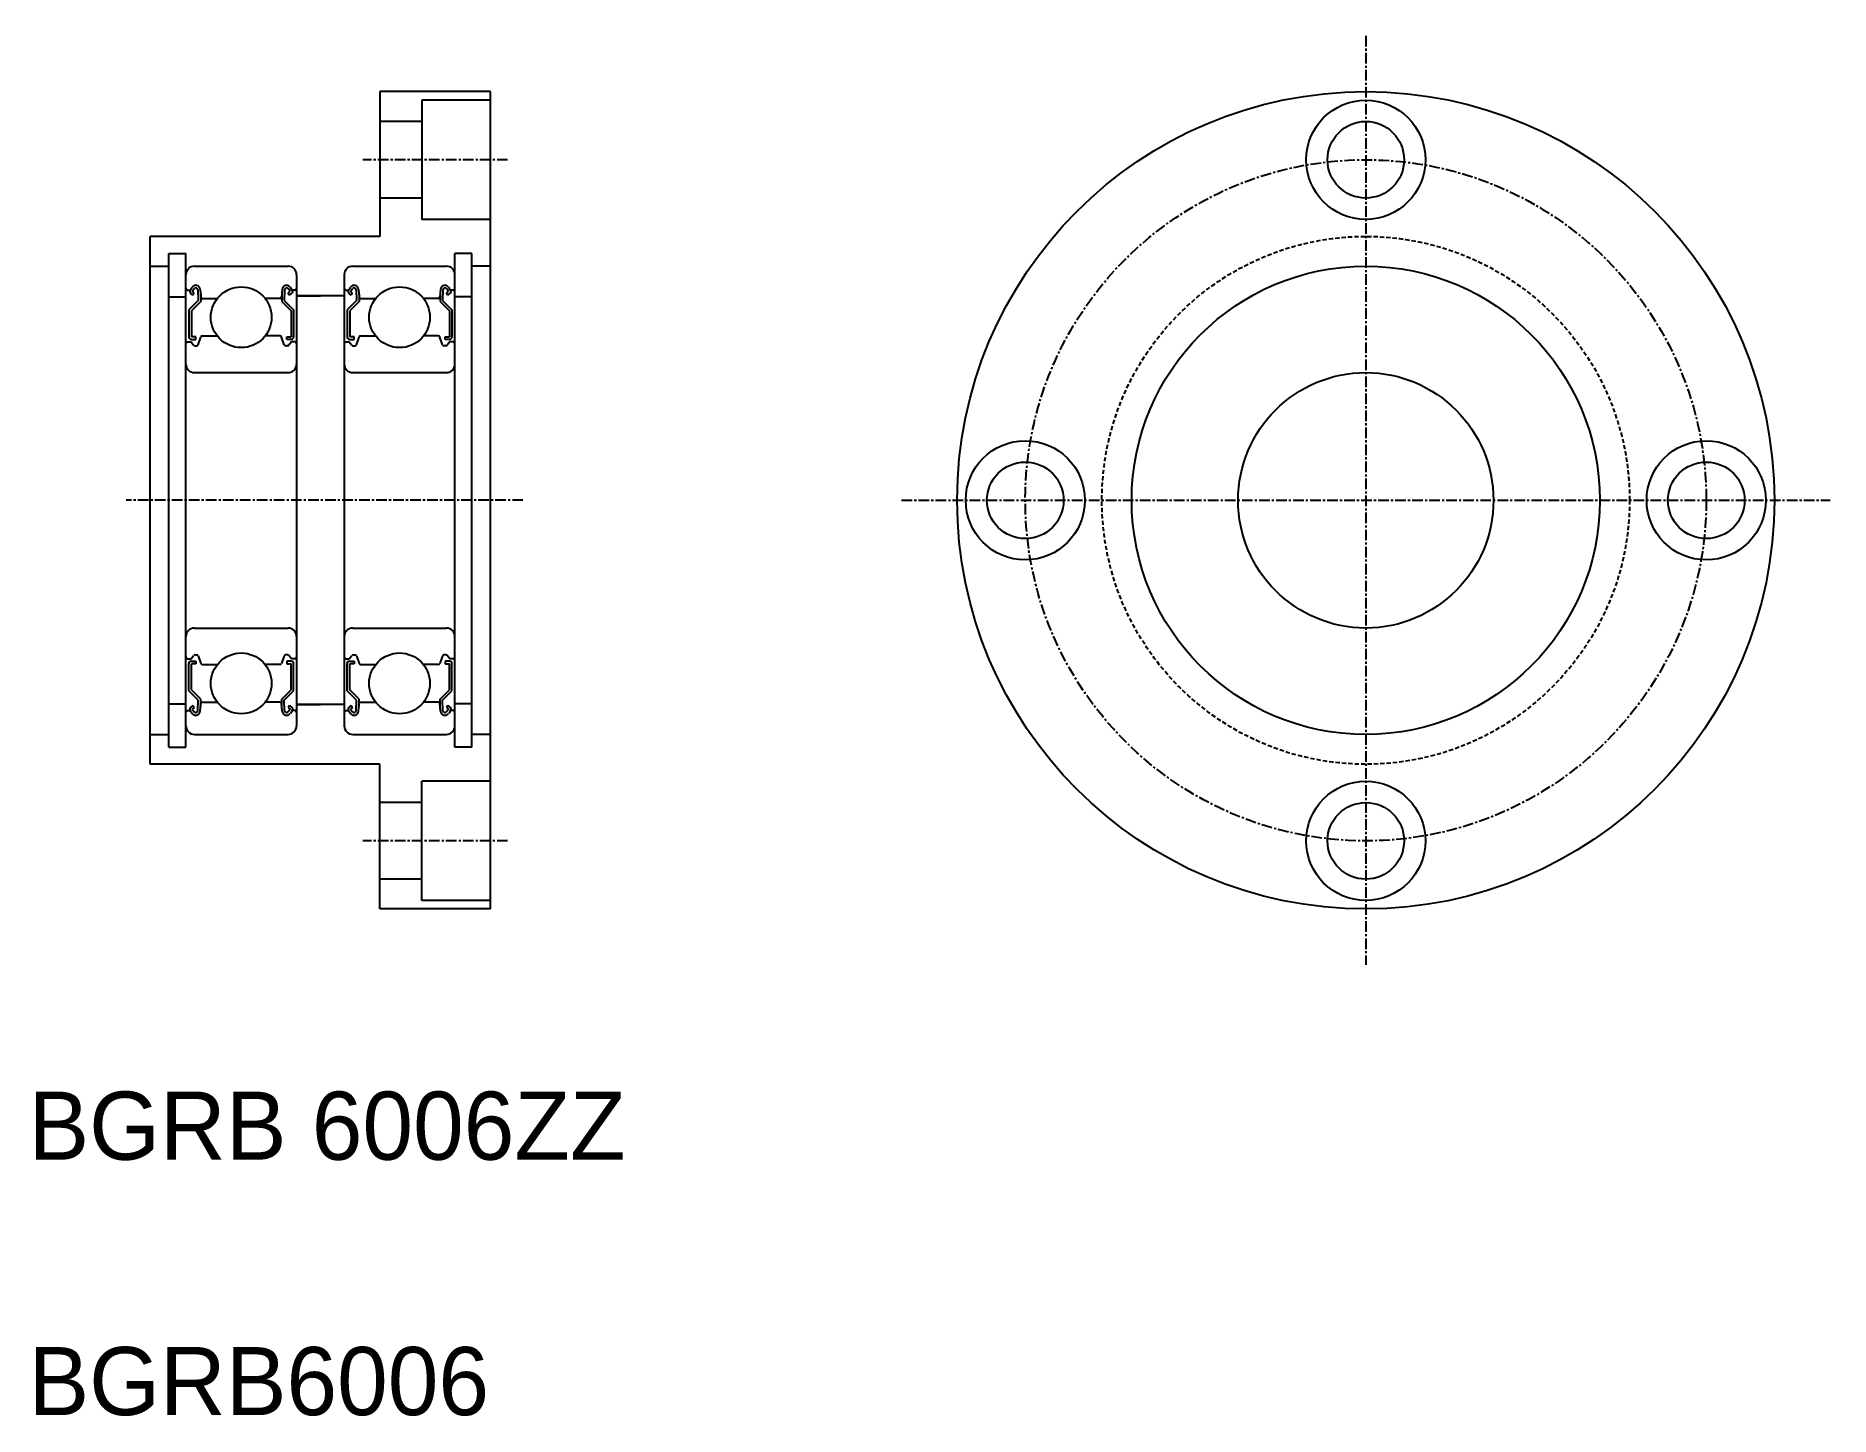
# Model space of a CAD drawing. Extents: x 259 to 469, y 151 to 313.
import ezdxf

# ---------------------------------------------------------------- set-up
doc = ezdxf.new("R2010")
doc.units = 0
doc.linetypes.add('CENTER', pattern=[2, 1.25, -0.25, 0.25, -0.25])
doc.linetypes.add('DASHED', pattern=[0.75, 0.5, -0.25])
doc.layers.get('0').update_dxf_attribs({"linetype": 'CONTINUOUS'})
doc.layers.add('CENTER', color=1, linetype='CENTER')

msp = doc.modelspace()

# ---------------------------------------------------------------- linework, layer by layer
at = {"color": 7, "linetype": 'CONTINUOUS'}
for p, q in [((299.12, 306.83), (299.12, 289.83)), ((312.12, 306.83), (299.12, 306.83)), ((304.02, 305.83), (304.02, 291.83)), ((312.12, 305.83), (304.02, 305.83)), ((305.62, 306.83), (305.62, 306.83)), ((308.87, 306.83), (308.87, 306.83)), ((312.12, 210.83), (312.12, 306.83)), ((304.02, 303.33), (299.12, 303.33)), ((304.02, 294.33), (299.12, 294.33)), ((312.12, 291.83), (304.02, 291.83)), ((272.12, 227.83), (272.12, 289.83)), ((299.12, 289.83), (272.12, 289.83)), ((274.32, 229.83), (274.32, 287.83)), ((274.32, 287.83), (276.32, 287.83)), ((276.32, 229.83), (276.32, 287.83)), ((307.92, 229.83), (307.92, 287.83)), ((309.92, 287.83), (307.92, 287.83)), ((309.92, 229.83), (309.92, 287.83)), ((272.12, 286.33), (274.32, 286.33)), ((277.32, 286.33), (288.32, 286.33)), ((289.32, 285.33), (289.32, 232.33)), ((294.92, 285.33), (294.92, 232.33)), ((295.92, 286.33), (306.92, 286.33)), ((312.12, 286.33), (309.92, 286.33)), ((274.32, 282.73), (276.32, 282.73)), ((276.52, 283.53), (276.82, 283.53)), ((276.82, 283.53), (277.05, 283.86)), ((277.14, 282.94), (276.89, 283.11)), ((277.06, 283.36), (277.29, 283.69)), ((277.31, 283.19), (277.06, 283.36)), ((277.14, 282.94), (277.31, 283.19)), ((277.71, 283.57), (277.76, 282.31)), ((278.01, 283.6), (278.09, 282.71)), ((278.06, 283.05), (278.06, 282.18)), ((278.29, 282.53), (280, 282.53)), ((287.35, 282.53), (285.63, 282.53)), ((287.62, 283.6), (287.55, 282.71)), ((287.58, 283.05), (287.58, 282.18)), ((287.92, 283.57), (287.88, 282.31)), ((288.33, 283.19), (288.57, 283.36)), ((288.5, 282.94), (288.33, 283.19)), ((288.57, 283.36), (288.34, 283.69)), ((288.5, 282.94), (288.74, 283.11)), ((288.82, 283.53), (288.59, 283.86)), ((289.12, 283.53), (288.82, 283.53)), ((294.92, 282.83), (289.32, 282.83)), ((289.32, 282.83), (292.12, 282.83)), ((294.92, 282.83), (292.12, 282.83)), ((295.12, 283.53), (295.42, 283.53)), ((295.42, 283.53), (295.65, 283.86)), ((295.74, 282.94), (295.49, 283.11)), ((295.66, 283.36), (295.89, 283.69)), ((295.91, 283.19), (295.66, 283.36)), ((295.74, 282.94), (295.91, 283.19)), ((296.31, 283.57), (296.36, 282.31)), ((296.61, 283.6), (296.69, 282.71)), ((296.66, 283.05), (296.66, 282.18)), ((296.89, 282.53), (298.6, 282.53)), ((305.95, 282.53), (304.23, 282.53)), ((306.22, 283.6), (306.15, 282.71)), ((306.18, 283.05), (306.18, 282.18)), ((306.52, 283.57), (306.48, 282.31)), ((306.93, 283.19), (307.17, 283.36)), ((307.1, 282.94), (306.93, 283.19)), ((307.17, 283.36), (306.94, 283.69)), ((307.1, 282.94), (307.34, 283.11)), ((307.42, 283.53), (307.19, 283.86)), ((307.72, 283.53), (307.42, 283.53)), ((309.92, 282.73), (307.92, 282.73)), ((277.76, 282.31), (276.66, 281.21)), ((276.66, 281.21), (276.66, 278.03)), ((278.06, 282.18), (276.96, 281.08)), ((276.96, 281.08), (276.96, 278.03)), ((287.58, 282.18), (288.68, 281.08)), ((287.88, 282.31), (288.98, 281.21)), ((288.68, 281.08), (288.68, 278.03)), ((288.98, 281.21), (288.98, 278.03)), ((296.36, 282.31), (295.26, 281.21)), ((295.26, 281.21), (295.26, 278.03)), ((296.66, 282.18), (295.56, 281.08)), ((295.56, 281.08), (295.56, 278.03)), ((306.18, 282.18), (307.28, 281.08)), ((306.48, 282.31), (307.58, 281.21)), ((307.28, 281.08), (307.28, 278.03)), ((307.58, 281.21), (307.58, 278.03)), ((276.52, 277.43), (276.92, 277.43)), ((276.92, 277.43), (277.23, 277.05)), ((277.48, 278.03), (276.96, 278.03)), ((276.96, 277.73), (277.48, 277.73)), ((277.39, 276.98), (277.56, 276.98)), ((277.48, 277.73), (277.48, 278.03)), ((277.75, 277.11), (278.07, 278)), ((278.26, 278.13), (280, 278.13)), ((287.37, 278.13), (285.63, 278.13)), ((287.88, 277.11), (287.56, 278)), ((288.25, 276.98), (288.07, 276.98)), ((288.16, 277.73), (288.16, 278.03)), ((288.16, 278.03), (288.68, 278.03)), ((288.68, 277.73), (288.16, 277.73)), ((288.72, 277.43), (288.4, 277.05)), ((289.12, 277.43), (288.72, 277.43)), ((295.12, 277.43), (295.52, 277.43)), ((295.52, 277.43), (295.83, 277.05)), ((296.08, 278.03), (295.56, 278.03)), ((295.56, 277.73), (296.08, 277.73)), ((295.99, 276.98), (296.16, 276.98)), ((296.08, 277.73), (296.08, 278.03)), ((296.35, 277.11), (296.67, 278)), ((296.86, 278.13), (298.6, 278.13)), ((305.97, 278.13), (304.23, 278.13)), ((306.48, 277.11), (306.16, 278)), ((306.85, 276.98), (306.67, 276.98)), ((306.76, 277.73), (306.76, 278.03)), ((306.76, 278.03), (307.28, 278.03)), ((307.28, 277.73), (306.76, 277.73)), ((307.32, 277.43), (307, 277.05)), ((307.72, 277.43), (307.32, 277.43)), ((277.32, 273.83), (288.32, 273.83)), ((295.92, 273.83), (306.92, 273.83)), ((277.32, 243.83), (288.32, 243.83)), ((295.92, 243.83), (306.92, 243.83)), ((276.92, 240.23), (277.23, 240.61)), ((277.39, 240.68), (277.56, 240.68)), ((277.75, 240.55), (278.07, 239.66)), ((287.88, 240.55), (287.56, 239.66)), ((288.25, 240.68), (288.07, 240.68)), ((288.72, 240.23), (288.4, 240.61)), ((295.52, 240.23), (295.83, 240.61)), ((295.99, 240.68), (296.16, 240.68)), ((296.35, 240.55), (296.67, 239.66)), ((306.48, 240.55), (306.16, 239.66)), ((306.85, 240.68), (306.67, 240.68)), ((307.32, 240.23), (307, 240.61)), ((276.52, 240.23), (276.92, 240.23)), ((276.66, 236.46), (276.66, 239.63)), ((276.96, 239.93), (277.48, 239.93)), ((276.96, 236.58), (276.96, 239.63)), ((277.48, 239.63), (276.96, 239.63)), ((277.48, 239.93), (277.48, 239.63)), ((278.26, 239.53), (280, 239.53)), ((287.37, 239.53), (285.63, 239.53)), ((288.16, 239.93), (288.16, 239.63)), ((288.68, 239.93), (288.16, 239.93)), ((288.16, 239.63), (288.68, 239.63)), ((288.68, 236.58), (288.68, 239.63)), ((289.12, 240.23), (288.72, 240.23)), ((288.98, 236.46), (288.98, 239.63)), ((295.12, 240.23), (295.52, 240.23)), ((295.26, 236.46), (295.26, 239.63)), ((295.56, 239.93), (296.08, 239.93)), ((295.56, 236.58), (295.56, 239.63)), ((296.08, 239.63), (295.56, 239.63)), ((296.08, 239.93), (296.08, 239.63)), ((296.86, 239.53), (298.6, 239.53)), ((305.97, 239.53), (304.23, 239.53)), ((306.76, 239.93), (306.76, 239.63)), ((307.28, 239.93), (306.76, 239.93)), ((306.76, 239.63), (307.28, 239.63)), ((307.28, 236.58), (307.28, 239.63)), ((307.72, 240.23), (307.32, 240.23)), ((307.58, 236.46), (307.58, 239.63)), ((277.76, 235.36), (276.66, 236.46)), ((278.06, 235.48), (276.96, 236.58)), ((287.58, 235.48), (288.68, 236.58)), ((287.88, 235.36), (288.98, 236.46)), ((296.36, 235.36), (295.26, 236.46)), ((296.66, 235.48), (295.56, 236.58)), ((306.18, 235.48), (307.28, 236.58)), ((306.48, 235.36), (307.58, 236.46)), ((274.32, 234.93), (276.32, 234.93)), ((276.52, 234.13), (276.82, 234.13)), ((276.82, 234.13), (277.05, 233.8)), ((277.14, 234.72), (276.89, 234.55)), ((277.31, 234.48), (277.06, 234.3)), ((277.06, 234.3), (277.29, 233.97)), ((277.14, 234.72), (277.31, 234.48)), ((277.71, 234.1), (277.76, 235.36)), ((278.01, 234.06), (278.09, 234.95)), ((278.06, 234.61), (278.06, 235.48)), ((278.29, 235.13), (280, 235.13)), ((287.35, 235.13), (285.63, 235.13)), ((287.62, 234.06), (287.55, 234.95)), ((287.58, 234.61), (287.58, 235.48)), ((287.92, 234.1), (287.88, 235.36)), ((288.5, 234.72), (288.33, 234.48)), ((288.33, 234.48), (288.57, 234.3)), ((288.57, 234.3), (288.34, 233.97)), ((288.5, 234.72), (288.74, 234.55)), ((288.82, 234.13), (288.59, 233.8)), ((289.12, 234.13), (288.82, 234.13)), ((294.92, 234.83), (289.32, 234.83)), ((289.32, 234.83), (292.12, 234.83)), ((294.92, 234.83), (292.12, 234.83)), ((295.12, 234.13), (295.42, 234.13)), ((295.42, 234.13), (295.65, 233.8)), ((295.74, 234.72), (295.49, 234.55)), ((295.91, 234.48), (295.66, 234.3)), ((295.66, 234.3), (295.89, 233.97)), ((295.74, 234.72), (295.91, 234.48)), ((296.31, 234.1), (296.36, 235.36)), ((296.61, 234.06), (296.69, 234.95)), ((296.66, 234.61), (296.66, 235.48)), ((296.89, 235.13), (298.6, 235.13)), ((305.95, 235.13), (304.23, 235.13)), ((306.22, 234.06), (306.15, 234.95)), ((306.18, 234.61), (306.18, 235.48)), ((306.52, 234.1), (306.48, 235.36)), ((307.1, 234.72), (306.93, 234.48)), ((306.93, 234.48), (307.17, 234.3)), ((307.17, 234.3), (306.94, 233.97)), ((307.1, 234.72), (307.34, 234.55)), ((307.42, 234.13), (307.19, 233.8)), ((307.72, 234.13), (307.42, 234.13)), ((309.92, 234.93), (307.92, 234.93)), ((272.12, 231.33), (274.32, 231.33)), ((274.32, 229.83), (276.32, 229.83)), ((277.32, 231.33), (288.32, 231.33)), ((280.37, 231.33), (280.37, 231.33)), ((282.82, 231.33), (282.82, 231.33)), ((295.92, 231.33), (306.92, 231.33)), ((298.97, 231.33), (298.97, 231.33)), ((301.42, 231.33), (301.42, 231.33)), ((309.92, 229.83), (307.92, 229.83)), ((312.12, 231.33), (309.92, 231.33)), ((299.12, 227.83), (272.12, 227.83)), ((299.12, 210.83), (299.12, 227.83)), ((304.02, 211.83), (304.02, 225.83)), ((312.12, 225.83), (304.02, 225.83)), ((304.02, 223.33), (299.12, 223.33)), ((304.02, 214.33), (299.12, 214.33)), ((312.12, 210.83), (299.12, 210.83)), ((312.12, 211.83), (304.02, 211.83))]:
    msp.add_line(p, q, dxfattribs=at)
for centre, radius in [((414.93, 258.83), 48), ((414.93, 298.83), 7), ((414.93, 298.83), 4.5), ((414.93, 258.83), 27.5), ((282.82, 280.33), 3.57), ((301.42, 280.33), 3.57), ((414.93, 258.83), 15), ((374.93, 258.83), 7), ((454.93, 258.83), 7), ((374.93, 258.83), 4.5), ((454.93, 258.83), 4.5), ((282.82, 237.33), 3.57), ((301.42, 237.33), 3.57), ((414.93, 218.83), 7), ((414.93, 218.83), 4.5)]:
    msp.add_circle(centre, radius, dxfattribs=at)
at = {"color": 3, "linetype": 'DASHED'}
msp.add_circle((414.93, 258.83), 31, dxfattribs=at)
at = {"color": 7, "linetype": 'CONTINUOUS'}
for centre, radius, start, end in [((277.32, 285.33), 1, 90, 180), ((288.32, 285.33), 1, 0, 90), ((295.92, 285.33), 1, 90, 180), ((306.92, 285.33), 1, 0, 90), ((276.52, 283.73), 0.2, 180, 270), ((277.06, 283.36), 0.3, 144.9356, 235.0377), ((277.48, 283.56), 0.53, 5.0651, 144.9356), ((277.48, 283.56), 0.23, 2.1311, 144.9356), ((278.29, 282.73), 0.2, 185.0651, 270), ((287.35, 282.73), 0.2, 270, 354.9349), ((288.15, 283.56), 0.53, 35.0644, 174.9349), ((288.15, 283.56), 0.23, 35.0644, 177.8689), ((288.57, 283.36), 0.3, 304.9623, 35.0644), ((289.12, 283.73), 0.2, 270, 0), ((295.12, 283.73), 0.2, 180, 270), ((295.66, 283.36), 0.3, 144.9356, 235.0377), ((296.08, 283.56), 0.53, 5.0651, 144.9356), ((296.08, 283.56), 0.23, 2.1311, 144.9356), ((296.89, 282.73), 0.2, 185.0651, 270), ((305.95, 282.73), 0.2, 270, 354.9349), ((306.75, 283.56), 0.53, 35.0644, 174.9349), ((306.75, 283.56), 0.23, 35.0644, 177.8689), ((307.17, 283.36), 0.3, 304.9623, 35.0644), ((307.72, 283.73), 0.2, 270, 0), ((276.52, 277.23), 0.2, 90, 180), ((276.96, 278.03), 0.3, 180, 270), ((277.39, 277.18), 0.2, 219.9991, 270), ((277.56, 277.18), 0.2, 270, 339.9703), ((278.26, 277.93), 0.2, 90, 159.9703), ((287.37, 277.93), 0.2, 20.0297, 90), ((288.07, 277.18), 0.2, 200.0297, 270), ((288.25, 277.18), 0.2, 270, 320.0009), ((288.68, 278.03), 0.3, 270, 0), ((289.12, 277.23), 0.2, 0, 90), ((295.12, 277.23), 0.2, 90, 180), ((295.56, 278.03), 0.3, 180, 270), ((295.99, 277.18), 0.2, 219.9991, 270), ((296.16, 277.18), 0.2, 270, 339.9703), ((296.86, 277.93), 0.2, 90, 159.9703), ((305.97, 277.93), 0.2, 20.0297, 90), ((306.67, 277.18), 0.2, 200.0297, 270), ((306.85, 277.18), 0.2, 270, 320.0009), ((307.28, 278.03), 0.3, 270, 0), ((307.72, 277.23), 0.2, 0, 90), ((277.32, 274.83), 1, 180, 270), ((288.32, 274.83), 1, 270, 0), ((295.92, 274.83), 1, 180, 270), ((306.92, 274.83), 1, 270, 0), ((277.32, 242.83), 1, 90, 180), ((288.32, 242.83), 1, 0, 90), ((295.92, 242.83), 1, 90, 180), ((306.92, 242.83), 1, 0, 90), ((276.52, 240.43), 0.2, 180, 270), ((277.39, 240.48), 0.2, 90, 140.0009), ((277.56, 240.48), 0.2, 20.0297, 90), ((288.07, 240.48), 0.2, 90, 159.9703), ((288.25, 240.48), 0.2, 39.9991, 90), ((289.12, 240.43), 0.2, 270, 0), ((295.12, 240.43), 0.2, 180, 270), ((295.99, 240.48), 0.2, 90, 140.0009), ((296.16, 240.48), 0.2, 20.0297, 90), ((306.67, 240.48), 0.2, 90, 159.9703), ((306.85, 240.48), 0.2, 39.9991, 90), ((307.72, 240.43), 0.2, 270, 0), ((276.96, 239.63), 0.3, 90, 180), ((278.26, 239.73), 0.2, 200.0297, 270), ((287.37, 239.73), 0.2, 270, 339.9703), ((288.68, 239.63), 0.3, 0, 90), ((295.56, 239.63), 0.3, 90, 180), ((296.86, 239.73), 0.2, 200.0297, 270), ((305.97, 239.73), 0.2, 270, 339.9703), ((307.28, 239.63), 0.3, 0, 90), ((276.52, 233.93), 0.2, 90, 180), ((277.06, 234.3), 0.3, 124.9623, 215.0644), ((277.48, 234.11), 0.53, 215.0644, 354.9349), ((277.48, 234.11), 0.23, 215.0644, 357.8689), ((278.29, 234.93), 0.2, 90, 174.9349), ((287.35, 234.93), 0.2, 5.0651, 90), ((288.15, 234.11), 0.53, 185.0651, 324.9356), ((288.15, 234.11), 0.23, 182.1311, 324.9356), ((288.57, 234.3), 0.3, 324.9356, 55.0377), ((289.12, 233.93), 0.2, 0, 90), ((295.12, 233.93), 0.2, 90, 180), ((295.66, 234.3), 0.3, 124.9623, 215.0644), ((296.08, 234.11), 0.53, 215.0644, 354.9349), ((296.08, 234.11), 0.23, 215.0644, 357.8689), ((296.89, 234.93), 0.2, 90, 174.9349), ((305.95, 234.93), 0.2, 5.0651, 90), ((306.75, 234.11), 0.53, 185.0651, 324.9356), ((306.75, 234.11), 0.23, 182.1311, 324.9356), ((307.17, 234.3), 0.3, 324.9356, 55.0377), ((307.72, 233.93), 0.2, 0, 90), ((277.32, 232.33), 1, 180, 270), ((288.32, 232.33), 1, 270, 0), ((295.92, 232.33), 1, 180, 270), ((306.92, 232.33), 1, 270, 0)]:
    msp.add_arc(centre, radius, start, end, dxfattribs=at)
at = {"layer": 'CENTER', "color": 1, "linetype": 'CENTER'}
for p, q in [((414.93, 313.38), (414.93, 204.28)), ((314.12, 298.83), (297.12, 298.83)), ((315.92, 258.83), (269.32, 258.83)), ((360.39, 258.83), (469.48, 258.83)), ((314.12, 218.83), (297.12, 218.83))]:
    msp.add_line(p, q, dxfattribs=at)
msp.add_circle((414.93, 258.83), 40, dxfattribs=at)

# ---------------------------------------------------------------- texts
at = {"color": 7, "linetype": 'CONTINUOUS'}
for s, p in [('BGRB 6006ZZ', (257.82, 181.38)), ('BGRB6006', (257.82, 151.38))]:
    msp.add_text(s, height=8, dxfattribs=at).set_placement(p)

doc.saveas('drawing.dxf')
